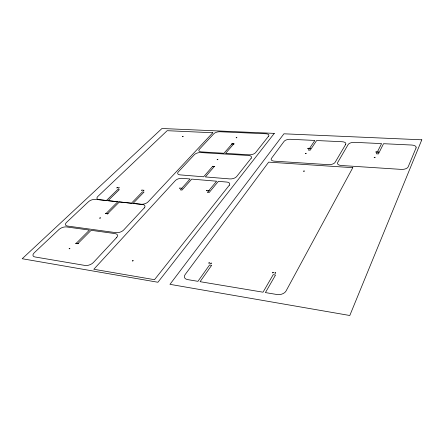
<?xml version="1.0" encoding="UTF-8"?>
<svg xmlns="http://www.w3.org/2000/svg" width="444" height="444" viewBox="0 0 444 444"><rect width="100%" height="100%" fill="white"/><g stroke="black" fill="none" stroke-linecap="round" stroke-linejoin="round"><path stroke-width="0.67" d="M182.512 136.486L183.217 136.319L182.534 136.536M108.014 213.664L107.171 213.903L108.014 213.681M210.65 263.375C211.877 264.263 211.688 262.11 210.65 263.353M209.546 262.898C208.669 264.197 208.192 262.104 209.546 262.898M106.388 213.47L105.544 213.703L106.388 213.481M209.113 190.704L208.269 190.876L209.113 190.715M207.342 190.537L206.504 190.726L207.342 190.537M310.384 148.368L309.568 148.451L310.378 148.413M100.466 217.904L99.606 218.143L100.466 217.921M308.574 148.274L307.764 148.357L308.574 148.274M306.138 153.308L305.311 153.408L306.132 153.297M304.334 171.062L303.474 171.179L304.334 171.051M143.912 190.21L143.107 190.393L143.912 190.199M142.302 190.054L141.497 190.265L142.296 190.099M133.139 260.711C132.295 261.982 131.896 260.001 133.139 260.711M78.322 243.484L77.423 243.756L78.311 243.54M76.634 243.229L75.746 243.517L76.634 243.229M181.984 188.201L181.163 188.389L181.984 188.189M236.841 137.64L236.103 137.795L236.841 137.651M180.292 188.045L179.47 188.217L180.281 188.095M234.06 143.9L233.311 144.045L234.06 143.9M275.691 272.894C274.553 274.264 274.453 271.811 275.691 272.921M232.456 143.817L231.707 143.973L232.451 143.828M273.354 272.544C272.25 273.904 272.128 271.456 273.354 272.566M69.863 248.424C69.186 249.595 68.587 247.891 69.863 248.44M119.175 187.818L118.387 188.023L119.175 187.818M117.632 187.668L116.85 187.884L117.632 187.668M217.865 159.562L217.088 159.723L217.865 159.574M378.738 152.059L377.861 152.103L378.738 152.042M214.73 166.4L213.941 166.539L214.718 166.445M376.74 151.948L375.868 152.009L376.74 151.948M213.065 166.278L212.276 166.445L213.065 166.267M375.08 157.298L374.192 157.354L375.08 157.298M421.8 139.805L349.8 315.501L169.958 284.338L283.938 133.805L421.8 139.805M416.067 147.88L408.158 166.905A5.789 2.836 -3.2 0 1 401.259 169.392L341.331 165.507A5.439 2.658 -6.2 0 1 337.695 162.482L348.157 144.533A5.228 2.431 -6 0 1 354.551 142.33L381.574 143.612L376.429 153.829L378.421 153.94L383.527 143.701L411.705 145.038A5.561 2.586 -3.4 0 1 416.067 147.88M352.802 167.677L286.03 291.031A6.96 4.551 -9.6 0 1 277.045 294.527L265.418 292.585L275.541 275.025L273.21 274.67L263.031 292.191L200.083 281.685L211.655 265.307L209.546 264.985L197.935 281.324L187.668 279.615A6.505 3.941 -16.2 0 1 185.126 274.575L268.653 162.138L352.802 167.677M345.671 144.411L335.126 162.315A5.372 2.614 -6.9 0 1 328.405 164.668L274.309 161.161A5.106 2.436 -9.6 0 1 271.489 158.319L284.077 141.375A4.912 2.242 -9 0 1 290.315 139.277L314.868 140.443L308.402 150.094L310.206 150.194L316.639 140.526L342.185 141.741A5.167 2.398 -6.6 0 1 345.671 144.411M274.292 133.383L157.909 282.251L22.2 258.73L161.966 128.499L274.292 133.383M229.276 185.242L154.506 279.687L93.806 269.269L175.347 180.586A5.128 2.459 -14.4 0 1 182.118 178.305L190.065 178.971L180.347 189.893L182.034 190.049L191.725 179.11L216.622 181.202L207.348 192.419L209.113 192.585L218.359 181.346L226.79 182.057A5.306 2.653 -12.3 0 1 229.276 185.242M251.126 158.269L236.663 176.557A5.239 2.575 -11.8 0 1 229.787 178.915L205.333 176.928L214.335 166.461L212.67 166.339L203.635 176.795L180.181 174.886A5.045 2.37 -14.1 0 1 178.272 171.95L194.378 154.651A4.84 2.192 -13.1 0 1 200.744 152.547L248.562 155.494A5.028 2.364 -11 0 1 251.126 158.269M268.565 136.208L255.583 152.631A4.962 2.303 -10.7 0 1 249.112 154.806L225.596 153.369L233.683 143.961L232.079 143.878L223.959 153.269L201.348 151.887A4.779 2.137 -12.8 0 1 199.35 149.306L213.875 133.7A4.595 1.981 -12.1 0 1 219.891 131.74L265.978 133.772A4.779 2.126 -10.1 0 1 268.565 136.208M116.594 237.601L93.384 262.509A6.199 3.291 -21 0 1 85.082 265.457L34.926 256.954A6.027 2.953 -22.3 0 1 34.305 252.719L58.969 229.504A5.683 2.731 -20.5 0 1 66.528 226.934L89.46 230.081L76.185 243.351L77.872 243.601L91.12 230.308L115.101 233.6A5.85 3.025 -19 0 1 116.594 237.601M144.217 207.964L123.693 229.986A5.744 2.942 -18.4 0 1 115.978 232.667L67.455 226.052A5.583 2.664 -20 0 1 66.539 222.383L88.484 201.726A5.295 2.464 -18.4 0 1 95.549 199.362L117.76 201.787L105.966 213.581L107.592 213.775L119.364 201.959L142.535 204.49A5.456 2.708 -16.8 0 1 144.217 207.964M212.798 132.75L148.185 201.804A5.339 2.62 -16.4 0 1 141.02 204.246L133.089 203.38L144.028 192.041L142.419 191.88L131.457 203.202L108.036 200.649L119.331 189.61L117.788 189.46L106.471 200.477L99.001 199.661A5.2 2.414 -17.9 0 1 97.835 196.448L167.172 130.686L212.798 132.75"/></g></svg>
